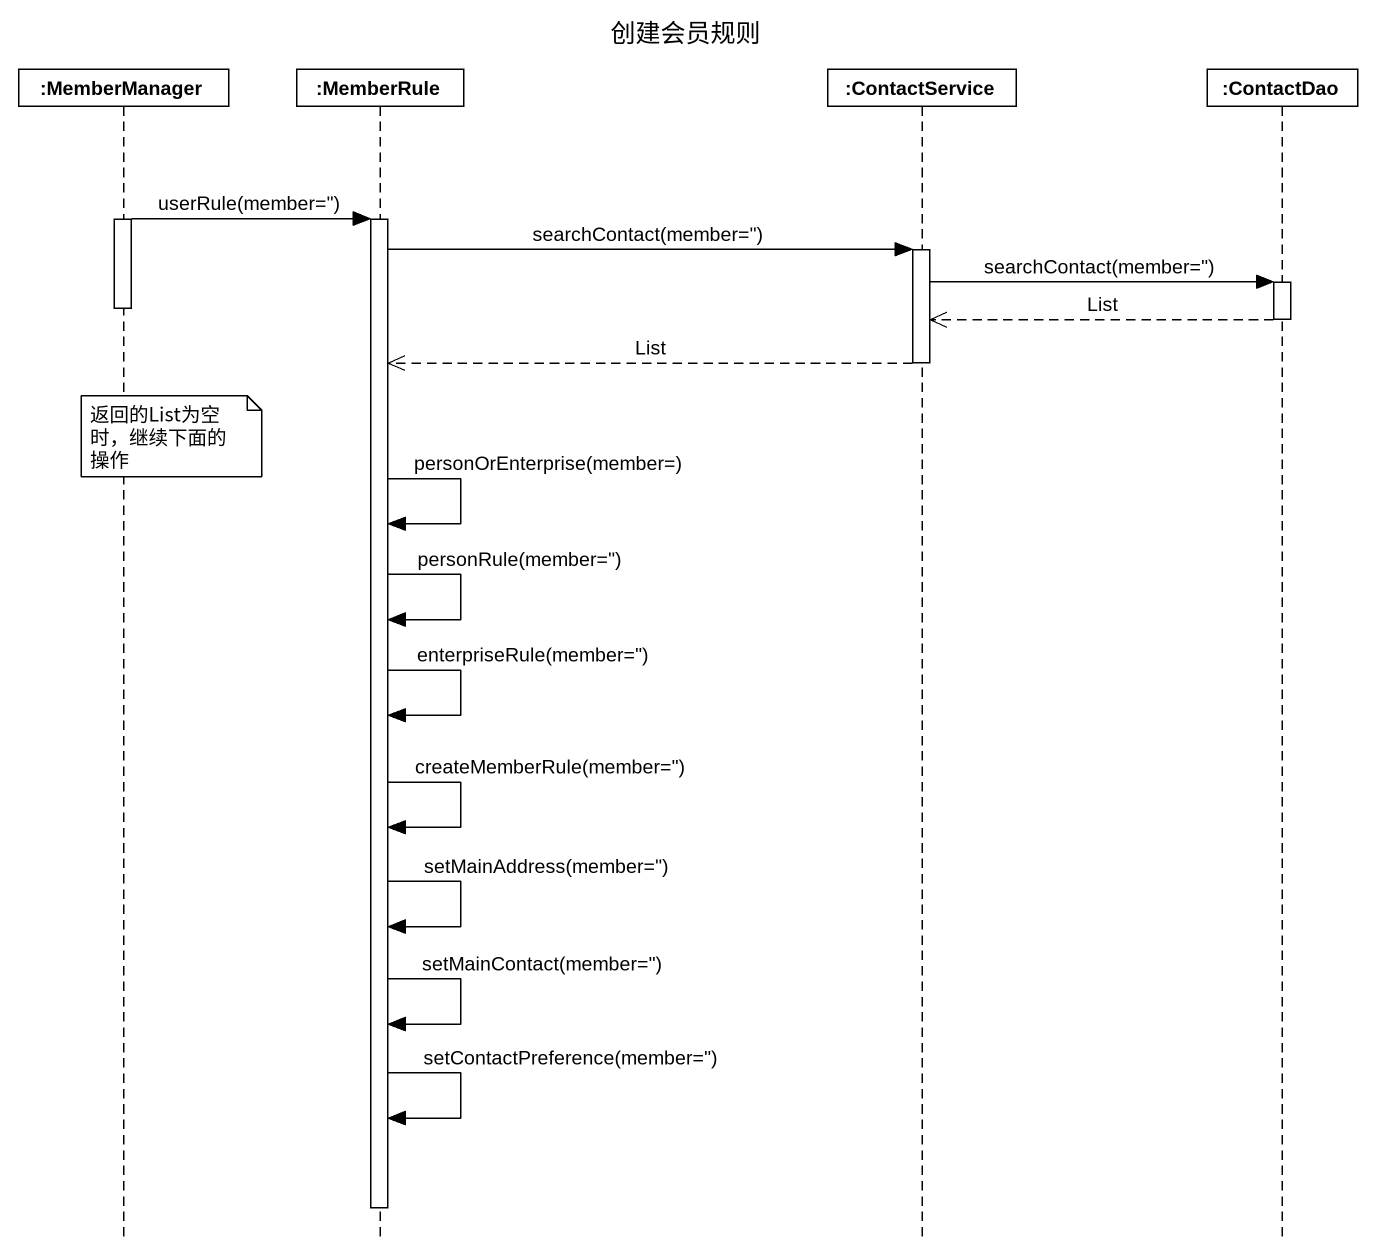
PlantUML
@startuml
title 创建会员规则
hide footbox
participant ":MemberManager" as MemberManager
participant ":MemberRule" as MemberRule
participant ":ContactService" as ContactService
participant ":ContactDao" as ContactDao

activate MemberManager
MemberManager -> MemberRule : userRule(member='')
activate MemberRule
MemberRule -> ContactService : searchContact(member='')
activate ContactService
ContactService -> ContactDao : searchContact(member='')
activate ContactDao
deactivate MemberManager
ContactDao -->> ContactService : List
deactivate ContactDao
ContactService -->> MemberRule : List
deactivate ContactService
note over MemberManager : 返回的List为空时，继续下面的操作
MemberRule -> MemberRule : personOrEnterprise(member=)
MemberRule -> MemberRule : personRule(member='')
MemberRule -> MemberRule : enterpriseRule(member='')
MemberRule -> MemberRule : createMemberRule(member='')
MemberRule -> MemberRule : setMainAddress(member='')
MemberRule -> MemberRule : setMainContact(member='')
MemberRule -> MemberRule : setContactPreference(member='')
deactivate MemberRule
@enduml
